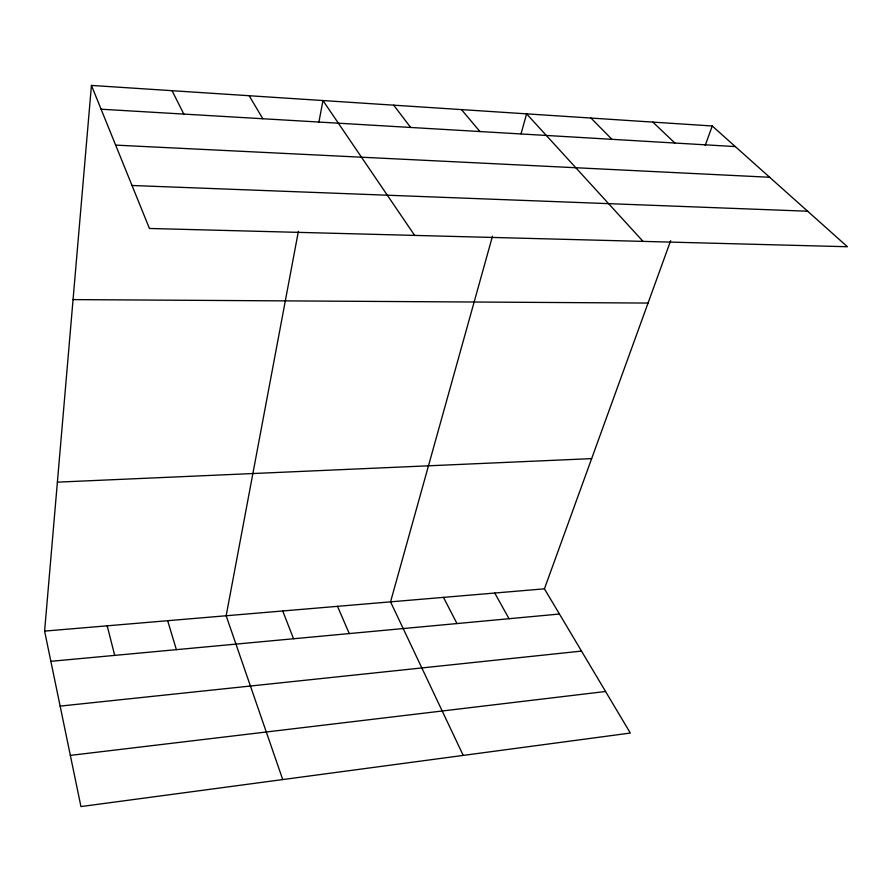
<?xml version="1.0" encoding="UTF-8"?>
<svg xmlns="http://www.w3.org/2000/svg" width="892" height="892" viewBox="0 0 892 892"><rect width="100%" height="100%" fill="white"/><g stroke="black" fill="none" stroke-linecap="round" stroke-linejoin="round"><path stroke-width="1.34" d="M670.673 240.662L544.432 588.832L630.309 733.046L80.949 806.58L44.6 631.112L91.441 85.42L712.251 125.984L847.4 246.738L149.443 228.464L91.441 85.42M298.385 231.329L226.155 615.759L282.731 779.575M318.857 122.371L322.96 100.551L414.657 235.41M492.484 236.202L390.551 601.844L463.227 755.413M521.051 133.778L526.603 113.853L643.043 241.386M705.193 145.452L712.251 125.984M70.345 755.39L605.557 691.49M60.132 706.107L581.506 651.093M50.855 661.329L559.429 614.031M44.6 631.112L544.432 588.832M57.389 482.148L591.641 458.622M73.055 299.601L648.049 303.068M132.016 185.491L807.65 211.226M115.648 145.117L769.64 177.263M101.097 109.214L735.309 146.589M652.832 122.104L674.876 143.021M590.995 118.067L611.934 139.319M461.498 109.605L479.918 131.537M393.684 105.167L410.654 127.456M249.158 95.723L262.828 118.748M494.748 593.035L509.02 618.713M443.48 597.372L456.972 623.564M172.056 90.683L183.819 114.087M337.51 606.337L349.263 633.576M282.731 610.964L293.546 638.761M167.674 620.698L176.371 649.655M107.185 625.816L114.711 655.386"/></g></svg>
